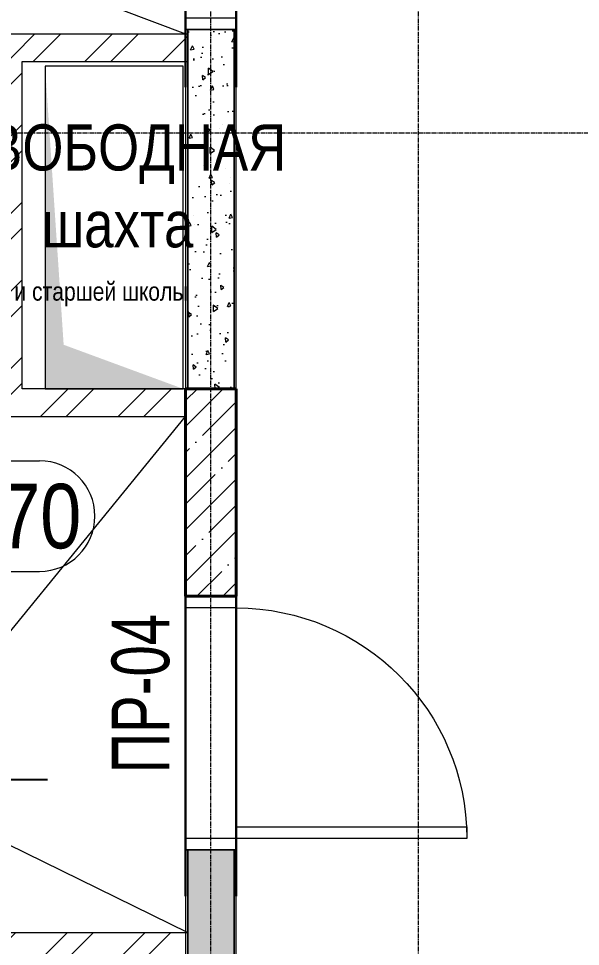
# Model space of a CAD drawing. Header units: millimetres. Extents: x -231292 to 573618, y -153144 to 564035.
# Drawn here: x 151894 to 154332, y 381272 to 385299 of the extents above; entities that cross this region are included whole.
import ezdxf
from ezdxf.enums import TextEntityAlignment as Align

# ---------------------------------------------------------------- set-up
doc = ezdxf.new("R2010")
doc.units = ezdxf.units.MM
doc.linetypes.add('CENTER2', pattern=[28.575, 19.05, -3.175, 3.175, -3.175])
doc.linetypes.add('HIDDEN2', pattern=[4.7625, 3.175, -1.5875])
doc.layers.get('0').update_dxf_attribs({"color": 250})
doc.layers.get('Defpoints').update_dxf_attribs({"color": 250})
for name, color, linetype, lineweight in [('АР_Area', 250, 'Continuous', 5), ('АР_Двери', 250, 'Continuous', 9), ('АР_Колонны', 250, 'Continuous', 35), ('АР_Стены ЖБ', 250, 'Continuous', 35), ('АР_Стены кирпич', 250, 'Continuous', 20), ('АР_Стены ПЕНОблок', 250, 'Continuous', 20), ('АР_Тонкая', 250, 'Continuous', 5), ('АР_Штриховка', 250, 'Continuous', 0), ('ОВ_Шахты', 250, 'Continuous', 5), ('РД_Оси_100', 250, 'Continuous', 0), ('РД_Разуклонка к трапам', 124, 'Continuous', 0)]:
    doc.layers.add(name, color=color, linetype=linetype, lineweight=lineweight)
for name, color, linetype, lineweight, plot in [('АР_Делит', 250, 'Continuous', 0, False), ('РД_Проем', 250, 'Continuous', 0, False), ('РД_проем_инж перемыч_подсчет', 250, 'Continuous', 30, False)]:
    doc.layers.add(name, color=color, linetype=linetype, lineweight=lineweight, plot=plot)
doc.layers.add('РД_Перемычка инж проемов', color=250, linetype='Continuous')
doc.styles.add('Arial0', font='arial.ttf')
doc.styles.add('style1', font='ARIALN.TTF')
doc.styles.add('ккк', font='isocpeur.ttf', dxfattribs={"width": 0.85, "oblique": 15})
doc.dimstyles.new('scale_100', dxfattribs={"dimtxt": 200, "dimasz": 125, "dimexe": 60, "dimexo": 100, "dimgap": 30, "dimtad": 1, "dimdec": 0, "dimdsep": 46, "dimtxsty": 'style1', "dimblk": 'OBLIQUE', "dimcen": 150, "dimdle": 60, "dimclrd": 256, "dimclre": 256, "dimclrt": 256, "dimadec": 0, "dimazin": 0, "dimtfac": 1, "dimtdec": 0, "dimtmove": 1, "dimatfit": 3, "dimldrblk": 'OBLIQUE', "dimfxl": 1, "dimtolj": 1, "dimtzin": 0, "dimarcsym": 0})
pattern_1 = [(45, (50428.77, 366201.75), (-168.3798, 168.3798), []), (45, (50541.02, 366201.75), (-168.3798, 168.3798), [])]

# ---------------------------------------------------------------- blocks, each defined once
blk = doc.blocks.new('otv')
at = {"linetype": 'Continuous'}
blk.add_lwpolyline([(0, -1), (0, 0), (1, 0), (1, -1)], close=True, dxfattribs=at)
blk.add_solid([(0, -1), (0, 0), (0.1346, -0.1366), (1, 0)], dxfattribs=at)
blk = doc.blocks.new('_Oblique')
at = {"color": 0, "linetype": 'ByBlock', "lineweight": -2}
blk.add_line((-0.5, -0.5), (0.5, 0.5), dxfattribs=at)
blk = doc.blocks.new('СОШ_2200_АР_ОСИ_М100_28.05.24')
at = {"layer": 'РД_Оси_100', "linetype": 'CENTER2'}
for p, q in [((102300, -6155), (102300, 139938.679)), ((119910, 18600), (94200, 18600))]:
    blk.add_line(p, q, dxfattribs=at)
blk.add_lwpolyline([(103200, -6155), (103200, 139938.679)], dxfattribs=at)
blk = doc.blocks.new('MOK-МаркаПом_овал_ареал')
for p, q in [((-2.75, 3), (2.75, 3)), ((-2.75, -3), (2.75, -3))]:
    blk.add_line(p, q)
for centre, radius, start, end in [((-2.75, 0), 3, 90, 270), ((2.75, 0), 3, 270, 90), ((-3.75, 0), 3.5, 0, 0.001)]:
    blk.add_arc(centre, radius, start, end)
at = {"color": 0, "style": 'style1'}
blk.add_attdef('АР-ПОМЕЩЕНИЕ:НОМЕР', text='', height=3.5, dxfattribs=at).set_placement((0, 0), align=Align.MIDDLE)
at = {"layer": 'Defpoints', "color": 2, "style": 'style1'}
blk.add_attdef('АР-ПОМЕЩЕНИЕ:НАИМЕНОВАНИЕ', text='', height=1, dxfattribs=at).set_placement((-0.094, -4.814), align=Align.MIDDLE)
blk = doc.blocks.new('MOK-МаркаПеремычки')
at = {"color": 0, "style": 'ккк', "oblique": 15, "width": 0.85}
blk.add_attdef('АР-ПРОЕМ:ПЕРЕМЫЧКА', text='', height=2.5, dxfattribs=at).set_placement((0, 0), align=Align.MIDDLE)

msp = doc.modelspace()

# ---------------------------------------------------------------- hatches: boundary and pattern name
at = {"layer": 'АР_Штриховка', "linetype": 'Continuous', "lineweight": 0}
h = msp.add_hatch(dxfattribs=at)
h.set_pattern_fill('AR-CONC', color=256, angle=-315, style=0)
h.set_pattern_definition([(95, (50428.77, 366201.75), (140.09465, 117.55338), [19.05, -209.55]), (40, (50428.77, 366201.75), (-160.01845, 110.17673), [15.24, -167.6406]), (145.45144, (50440.44, 366211.55), (-19.9238, 227.7301), [16.19, -178.09024]), (91.1842, (50392.85, 366237.67), (221.41024, 161.9534), [28.575, -314.325]), (141.63556, (50411.3, 366251.17), (-7.0866, 342.82676), [24.285, -267.1356]), (36.18415, (50392.85, 366237.67), (-7.0866, 342.8268), [22.86, -251.4597]), (66, (50419.79, 366246.65), (179.51998, 34.89515), [19.05, -209.55]), (11, (50419.79, 366246.65), (-86.53993, 173.9412), [15.24, -167.64]), (116.45145, (50434.75, 366249.56), (92.98005, 208.83634), [16.19, -178.08994]), (82.5, (50428.77, 366201.75), (-57.60547, 61.973414), [0, -165.608, 0, -170.18, 0, -168.275]), (52.5, (50428.77, 366201.75), (-23.58973, 118.087), [0, -97.028, 0, -161.798, 0, -64.135]), (12.5, (50388.716, 366161.7), (99.927863, 91.826196), [0, -63.5, 0, -198.12, 0, -262.89]), (2.5, (50370.76, 366143.74), (86.7639, 122.72239), [0, -82.55, 0, -131.572, 0, -186.69])])
h.paths.add_polyline_path([(152828.768, 386301.752), (152628.768, 386301.752), (152628.768, 386300.752), (152828.768, 386300.752)], flags=0)
h.paths.add_polyline_path([(152828.768, 385250.752), (152628.768, 385250.752), (152628.768, 383691.753), (152828.768, 383691.753)], flags=0)
h = msp.add_hatch(dxfattribs=at)
h.set_pattern_fill('ANSI32', color=256, scale=25, style=0)
h.set_pattern_definition(pattern_1)
h.paths.add_polyline_path([(152628.768, 385111.752), (152628.768, 385231.752), (151908.768, 385231.752), (151868.768, 385141.752), (151908.768, 385111.752)], flags=0)
h.paths.add_polyline_path([(151788.768, 385111.752), (151868.768, 385141.752), (151908.768, 385231.752), (151678.767, 385231.752), (151678.767, 385111.752)], flags=0)
h.paths.add_polyline_path([(150728.767, 385111.752), (150728.767, 385231.752), (149008.768, 385231.752), (149048.768, 385141.752), (149128.768, 385111.752)], flags=0)
h.paths.add_polyline_path([(149008.768, 385111.752), (149048.768, 385141.752), (149008.768, 385231.752), (148608.768, 385231.752), (148608.768, 385111.752)], flags=0)
h = msp.add_hatch(dxfattribs=at)
h.set_pattern_fill('ANSI32', color=256, scale=25, style=0)
h.set_pattern_definition(pattern_1)
h.paths.add_polyline_path([(151788.768, 383691.752), (151868.768, 383661.752), (151908.768, 383691.752), (151908.768, 385111.752), (151868.768, 385141.752), (151788.768, 385111.752)], flags=0)
h = msp.add_hatch(dxfattribs=at)
h.set_pattern_fill('ANSI32', color=256, scale=25, style=0)
h.set_pattern_definition([(45, (50428.77, 366201.75), (-168.3798, 168.3798), []), (45, (50541.02, 366201.75), (-168.3798, 168.3798), [])])
h.paths.add_polyline_path([(149128.768, 383691.752), (149048.768, 383661.752), (149008.768, 383571.752), (150308.768, 383571.752), (150388.768, 383601.752), (150428.768, 383691.752)], flags=0)
h.paths.add_polyline_path([(150428.768, 383691.752), (150388.768, 383601.752), (150428.768, 383571.752), (151908.768, 383571.752), (151868.768, 383661.752), (151788.768, 383691.752)], flags=0)
h.paths.add_polyline_path([(151908.768, 383691.752), (151868.768, 383661.752), (151908.768, 383571.752), (152618.768, 383571.752), (152618.768, 383691.752)], flags=0)
h.paths.add_polyline_path([(145028.768, 383691.752), (145028.768, 383571.752), (146788.477, 383571.752), (146868.477, 383601.752), (146908.477, 383691.752)], flags=0)
h.paths.add_polyline_path([(146908.477, 383691.752), (146868.477, 383601.752), (146908.477, 383571.752), (147508.255, 383571.752), (147588.255, 383601.752), (147628.255, 383691.752)], flags=0)
h.paths.add_polyline_path([(147628.255, 383691.752), (147588.255, 383601.752), (147628.255, 383571.752), (149008.768, 383571.752), (149048.768, 383661.752), (149008.768, 383691.752)], flags=0)
at = {"layer": 'АР_Штриховка', "linetype": 'Continuous', "lineweight": 5}
h = msp.add_hatch(dxfattribs=at)
h.set_pattern_fill('ANSI35', color=256, scale=25, style=0)
h.set_pattern_definition([(45, (50428.77, 366201.75), (-112.2532, 112.2532), []), (45, (50541.02, 366201.75), (-112.2532, 112.2532), [198.4375, -39.6875, 0, -39.6875])])
h.paths.add_polyline_path([(152618.768, 382791.753), (152838.768, 382791.753), (152838.768, 383691.753), (152618.768, 383691.753)], flags=0)
at = {"layer": 'АР_Штриховка', "linetype": 'Continuous', "lineweight": 0}
h = msp.add_hatch(dxfattribs=at)
h.set_pattern_fill('AR-CONC', color=256, angle=-315, style=0)
h.set_pattern_definition([(95, (50428.77, 366201.75), (140.09465, 117.55338), [19.05, -209.55]), (40, (50428.77, 366201.75), (-160.01845, 110.17673), [15.24, -167.6406]), (145.45144, (50440.44, 366211.55), (-19.9238, 227.7301), [16.19, -178.09024]), (91.1842, (50392.85, 366237.67), (221.41024, 161.9534), [28.575, -314.325]), (141.63556, (50411.3, 366251.17), (-7.0866, 342.82676), [24.285, -267.1356]), (36.18415, (50392.85, 366237.67), (-7.0866, 342.8268), [22.86, -251.4597]), (66, (50419.79, 366246.65), (179.51998, 34.89515), [19.05, -209.55]), (11, (50419.79, 366246.65), (-86.53993, 173.9412), [15.24, -167.64]), (116.45145, (50434.75, 366249.56), (92.98005, 208.83634), [16.19, -178.08994]), (82.5, (50428.77, 366201.75), (-57.60547, 61.973414), [0, -165.608, 0, -170.18, 0, -168.275]), (52.5, (50428.77, 366201.75), (-23.58973, 118.087), [0, -97.028, 0, -161.798, 0, -64.135]), (12.5, (50388.716, 366161.7), (99.927863, 91.826196), [0, -63.5, 0, -198.12, 0, -262.89]), (2.5, (50370.76, 366143.74), (86.7639, 122.72239), [0, -82.55, 0, -131.572, 0, -186.69])])
h.paths.add_polyline_path([(152828.768, 382792.753), (152628.768, 382792.753), (152628.768, 382790.753), (152828.768, 382790.753)], flags=0)
h.paths.add_polyline_path([(152828.768, 381690.753), (152628.768, 381690.753), (152628.768, 378011.753), (152828.768, 378011.753)], flags=0)
h = msp.add_hatch(dxfattribs=at)
h.set_pattern_fill('ANSI32', color=256, scale=25, style=0)
h.set_pattern_definition([(45, (50428.77, 366201.75), (-168.3798, 168.3798), []), (45, (50541.02, 366201.75), (-168.3798, 168.3798), [])])
h.paths.add_polyline_path([(150428.768, 381211.938), (150388.768, 381301.938), (150308.768, 381331.938), (149708.767, 381331.938), (149648.767, 381271.938), (149708.767, 381211.938)], flags=0)
h.paths.add_polyline_path([(152628.768, 381211.938), (152628.768, 381331.938), (151218.768, 381331.938), (151178.768, 381241.938), (151218.768, 381211.938)], flags=0)
h.paths.add_polyline_path([(151098.768, 381211.938), (151178.768, 381241.938), (151218.768, 381331.938), (150428.768, 381331.938), (150388.768, 381301.938), (150428.768, 381211.938)], flags=0)
h.paths.add_polyline_path([(149588.767, 381211.938), (149648.767, 381271.938), (149588.767, 381331.938), (149338.768, 381331.938), (149308.768, 381291.938), (149338.768, 381211.938)], flags=0)

# ---------------------------------------------------------------- linework, layer by layer
at = {"layer": 'АР_Двери', "linetype": 'Continuous', "lineweight": 9}
for points in [[(152618.768, 385300.752), (152618.768, 385250.752), (152838.768, 385250.752), (152838.768, 385300.752)], [(152618.768, 382740.753), (152618.768, 382790.753), (152838.768, 382790.753), (152838.768, 382740.753)], [(152838.768, 381740.753), (152838.768, 381790.753), (153838.768, 381790.753), (153838.768, 381740.753)], [(152618.768, 381740.753), (152618.768, 381690.753), (152838.768, 381690.753), (152838.768, 381740.753)]]:
    msp.add_lwpolyline(points, close=True, dxfattribs=at)
at = {"layer": 'АР_Двери', "linetype": 'Continuous', "lineweight": 9, "extrusion": (0, 0, -1)}
msp.add_arc((-152838.768, 381740.753), 1000, 90, 180, dxfattribs=at)
at = {"layer": 'АР_Колонны', "linetype": 'HIDDEN2', "lineweight": 25}
for p, q in [((152618.768, 383691.753), (152838.768, 383691.753)), ((152618.768, 382791.753), (152618.768, 383691.753)), ((152838.768, 383691.753), (152838.768, 382791.753)), ((152838.768, 382791.753), (152618.768, 382791.753))]:
    msp.add_line(p, q, dxfattribs=at)
at = {"layer": 'АР_Колонны', "linetype": 'Continuous', "lineweight": 35}
for p, q in [((152838.768, 383691.753), (152618.768, 383691.753)), ((152618.768, 383691.753), (152618.768, 382791.753)), ((152838.768, 382791.753), (152838.768, 383691.753)), ((152618.768, 382791.753), (152838.768, 382791.753))]:
    msp.add_line(p, q, dxfattribs=at)
at = {"layer": 'АР_Стены ЖБ', "linetype": 'Continuous', "lineweight": 40}
for p, q in [((152838.768, 383691.753), (152618.768, 383691.753)), ((152618.768, 383691.753), (152618.768, 382791.753)), ((152838.768, 382791.753), (152838.768, 383691.753)), ((152618.768, 382791.753), (152838.768, 382791.753))]:
    msp.add_line(p, q, dxfattribs=at)
at = {"layer": 'АР_Стены кирпич', "linetype": 'Continuous', "lineweight": 20}
for p, q in [((151678.767, 385231.752), (152628.768, 385231.752)), ((152628.768, 385111.752), (152628.768, 385231.752)), ((151908.768, 383691.752), (151908.768, 385111.752)), ((151908.768, 385111.752), (152628.768, 385111.752)), ((152618.768, 383691.752), (151908.768, 383691.752)), ((152618.768, 383571.752), (152618.768, 383691.752)), ((150428.768, 383571.752), (152618.768, 383571.752)), ((150428.768, 381331.938), (152628.768, 381331.938)), ((152628.768, 381211.938), (152628.768, 381331.938))]:
    msp.add_line(p, q, dxfattribs=at)
at = {"layer": 'АР_Стены ПЕНОблок', "linetype": 'Continuous', "lineweight": 20}
for p, q in [((152828.768, 385250.752), (152628.768, 385250.752)), ((152628.768, 385250.752), (152628.768, 383691.753)), ((152828.768, 383691.753), (152828.768, 385250.752)), ((152628.768, 383691.753), (152828.768, 383691.753)), ((152828.768, 382792.753), (152628.768, 382792.753)), ((152628.768, 382792.753), (152628.768, 382790.753)), ((152628.768, 382790.753), (152828.768, 382790.753)), ((152828.768, 382790.753), (152828.768, 382792.753)), ((152828.768, 381690.753), (152628.768, 381690.753)), ((152628.768, 381690.753), (152628.768, 378011.753)), ((152828.768, 378011.753), (152828.768, 381690.753))]:
    msp.add_line(p, q, dxfattribs=at)
at = {"layer": 'АР_Тонкая', "linetype": 'Continuous', "lineweight": 0}
for p, q in [((152628.768, 385250.752), (152618.768, 385250.752)), ((152618.768, 385250.752), (152618.768, 383691.753)), ((152628.768, 383691.753), (152628.768, 385250.752)), ((152838.768, 385250.752), (152828.768, 385250.752)), ((152828.768, 385250.752), (152828.768, 383691.753)), ((152838.768, 383691.753), (152838.768, 385250.752)), ((152618.768, 383691.753), (152628.768, 383691.753)), ((152828.768, 383691.753), (152838.768, 383691.753)), ((152628.768, 382792.753), (152618.768, 382792.753)), ((152618.768, 382792.753), (152618.768, 382790.753)), ((152618.768, 382790.753), (152628.768, 382790.753)), ((152628.768, 382790.753), (152628.768, 382792.753)), ((152838.768, 382792.753), (152828.768, 382792.753)), ((152828.768, 382792.753), (152828.768, 382790.753)), ((152828.768, 382790.753), (152838.768, 382790.753)), ((152838.768, 382790.753), (152838.768, 382792.753)), ((152628.768, 381690.753), (152618.768, 381690.753)), ((152618.768, 381690.753), (152618.768, 378011.753)), ((152628.768, 378011.753), (152628.768, 381690.753)), ((152838.768, 381690.753), (152828.768, 381690.753)), ((152828.768, 381690.753), (152828.768, 378011.753)), ((152838.768, 378011.753), (152838.768, 381690.753))]:
    msp.add_line(p, q, dxfattribs=at)
at = {"layer": 'РД_Проем', "linetype": 'Continuous', "lineweight": 0}
for p, q in [((152618.768, 386300.752), (152618.768, 385250.752)), ((152838.768, 386300.752), (152838.768, 385250.752)), ((152618.768, 382790.753), (152618.768, 381690.753)), ((152838.768, 382790.753), (152838.768, 381690.753))]:
    msp.add_line(p, q, dxfattribs=at)
at = {"layer": 'РД_проем_инж перемыч_подсчет', "linetype": 'Continuous', "lineweight": 30}
for p, q in [((152618.768, 386300.752), (152618.768, 385000.752)), ((152838.768, 386300.752), (152838.768, 385000.752)), ((152618.768, 382790.753), (152618.768, 381490.753)), ((152838.768, 382790.753), (152838.768, 381490.753))]:
    msp.add_line(p, q, dxfattribs=at)
at = {"layer": 'РД_Разуклонка к трапам', "ltscale": 2}
for points in [[(148608.768, 385231.753), (150528.819, 385981.753), (150628.819, 385981.753), (152618.764, 385231.753)], [(150428.768, 383571.753), (151273.768, 382046.88), (151373.768, 382046.88), (152618.768, 383571.753)], [(150428.768, 381331.938), (151273.768, 381946.88), (151373.768, 381946.88), (152628.768, 381331.935)]]:
    msp.add_lwpolyline(points, dxfattribs=at)

# ---------------------------------------------------------------- block references
at = {"layer": 'АР_Area', "linetype": 'Continuous', "lineweight": 5, "xscale": 80, "yscale": 80, "zscale": 80}
for p, values in [((151230.89, 384490.753), {'АР-ПОМЕЩЕНИЕ:НОМЕР': '4.069', 'АР-ПОМЕЩЕНИЕ:НАИМЕНОВАНИЕ': 'Комната личной гигиены для девочек основной и старшей школы'}), ((151764.768, 383139.753), {'АР-ПОМЕЩЕНИЕ:НОМЕР': '4.070', 'АР-ПОМЕЩЕНИЕ:НАИМЕНОВАНИЕ': 'ПУИ'})]:
    msp.add_blockref('MOK-МаркаПом_овал_ареал', p, dxfattribs=at).add_auto_attribs(values)
at = {"layer": 'ОВ_Шахты', "xscale": -600, "yscale": 1400, "rotation": 180}
msp.add_blockref('otv', (152008.768, 383691.752), dxfattribs=at)
at = {"layer": 'РД_Оси_100'}
msp.add_blockref('СОШ_2200_АР_ОСИ_М100_28.05.24', (50428.768, 366201.753), dxfattribs=at)
at = {"layer": 'РД_Перемычка инж проемов', "linetype": 'Continuous', "lineweight": -3}
ref = msp.add_blockref('MOK-МаркаПеремычки', (152422.402, 382369.114, 200), dxfattribs=dict(at, xscale=100, yscale=100, zscale=100, rotation=89.99999999999999))
ref.add_attrib('АР-ПРОЕМ:ПЕРЕМЫЧКА', 'ПР-04', dxfattribs={"layer": '0', "color": 0, "height": 250, "rotation": 90, "style": 'Arial0', "width": 0.7}).set_placement((152422.402, 382369.114, 200), align=Align.MIDDLE)

# ---------------------------------------------------------------- texts
at = {"layer": 'АР_Делит', "insert": (152323.768, 384571.225), "char_height": 200, "width": 437.96847, "attachment_point": 5, "style": 'style1'}
msp.add_mtext('СВОБОДНАЯ\\Pшахта', dxfattribs=at)

# ---------------------------------------------------------------- leaders
at = {"layer": 'РД_Разуклонка к трапам', "ltscale": 2}
msp.add_leader([(151399.8, 381996.88), (152019.079, 381996.88)], dimstyle='scale_100', override={"dimasz": 200, "dimgap": 30, "dimtad": 0}, dxfattribs=at)

doc.saveas('drawing.dxf')
